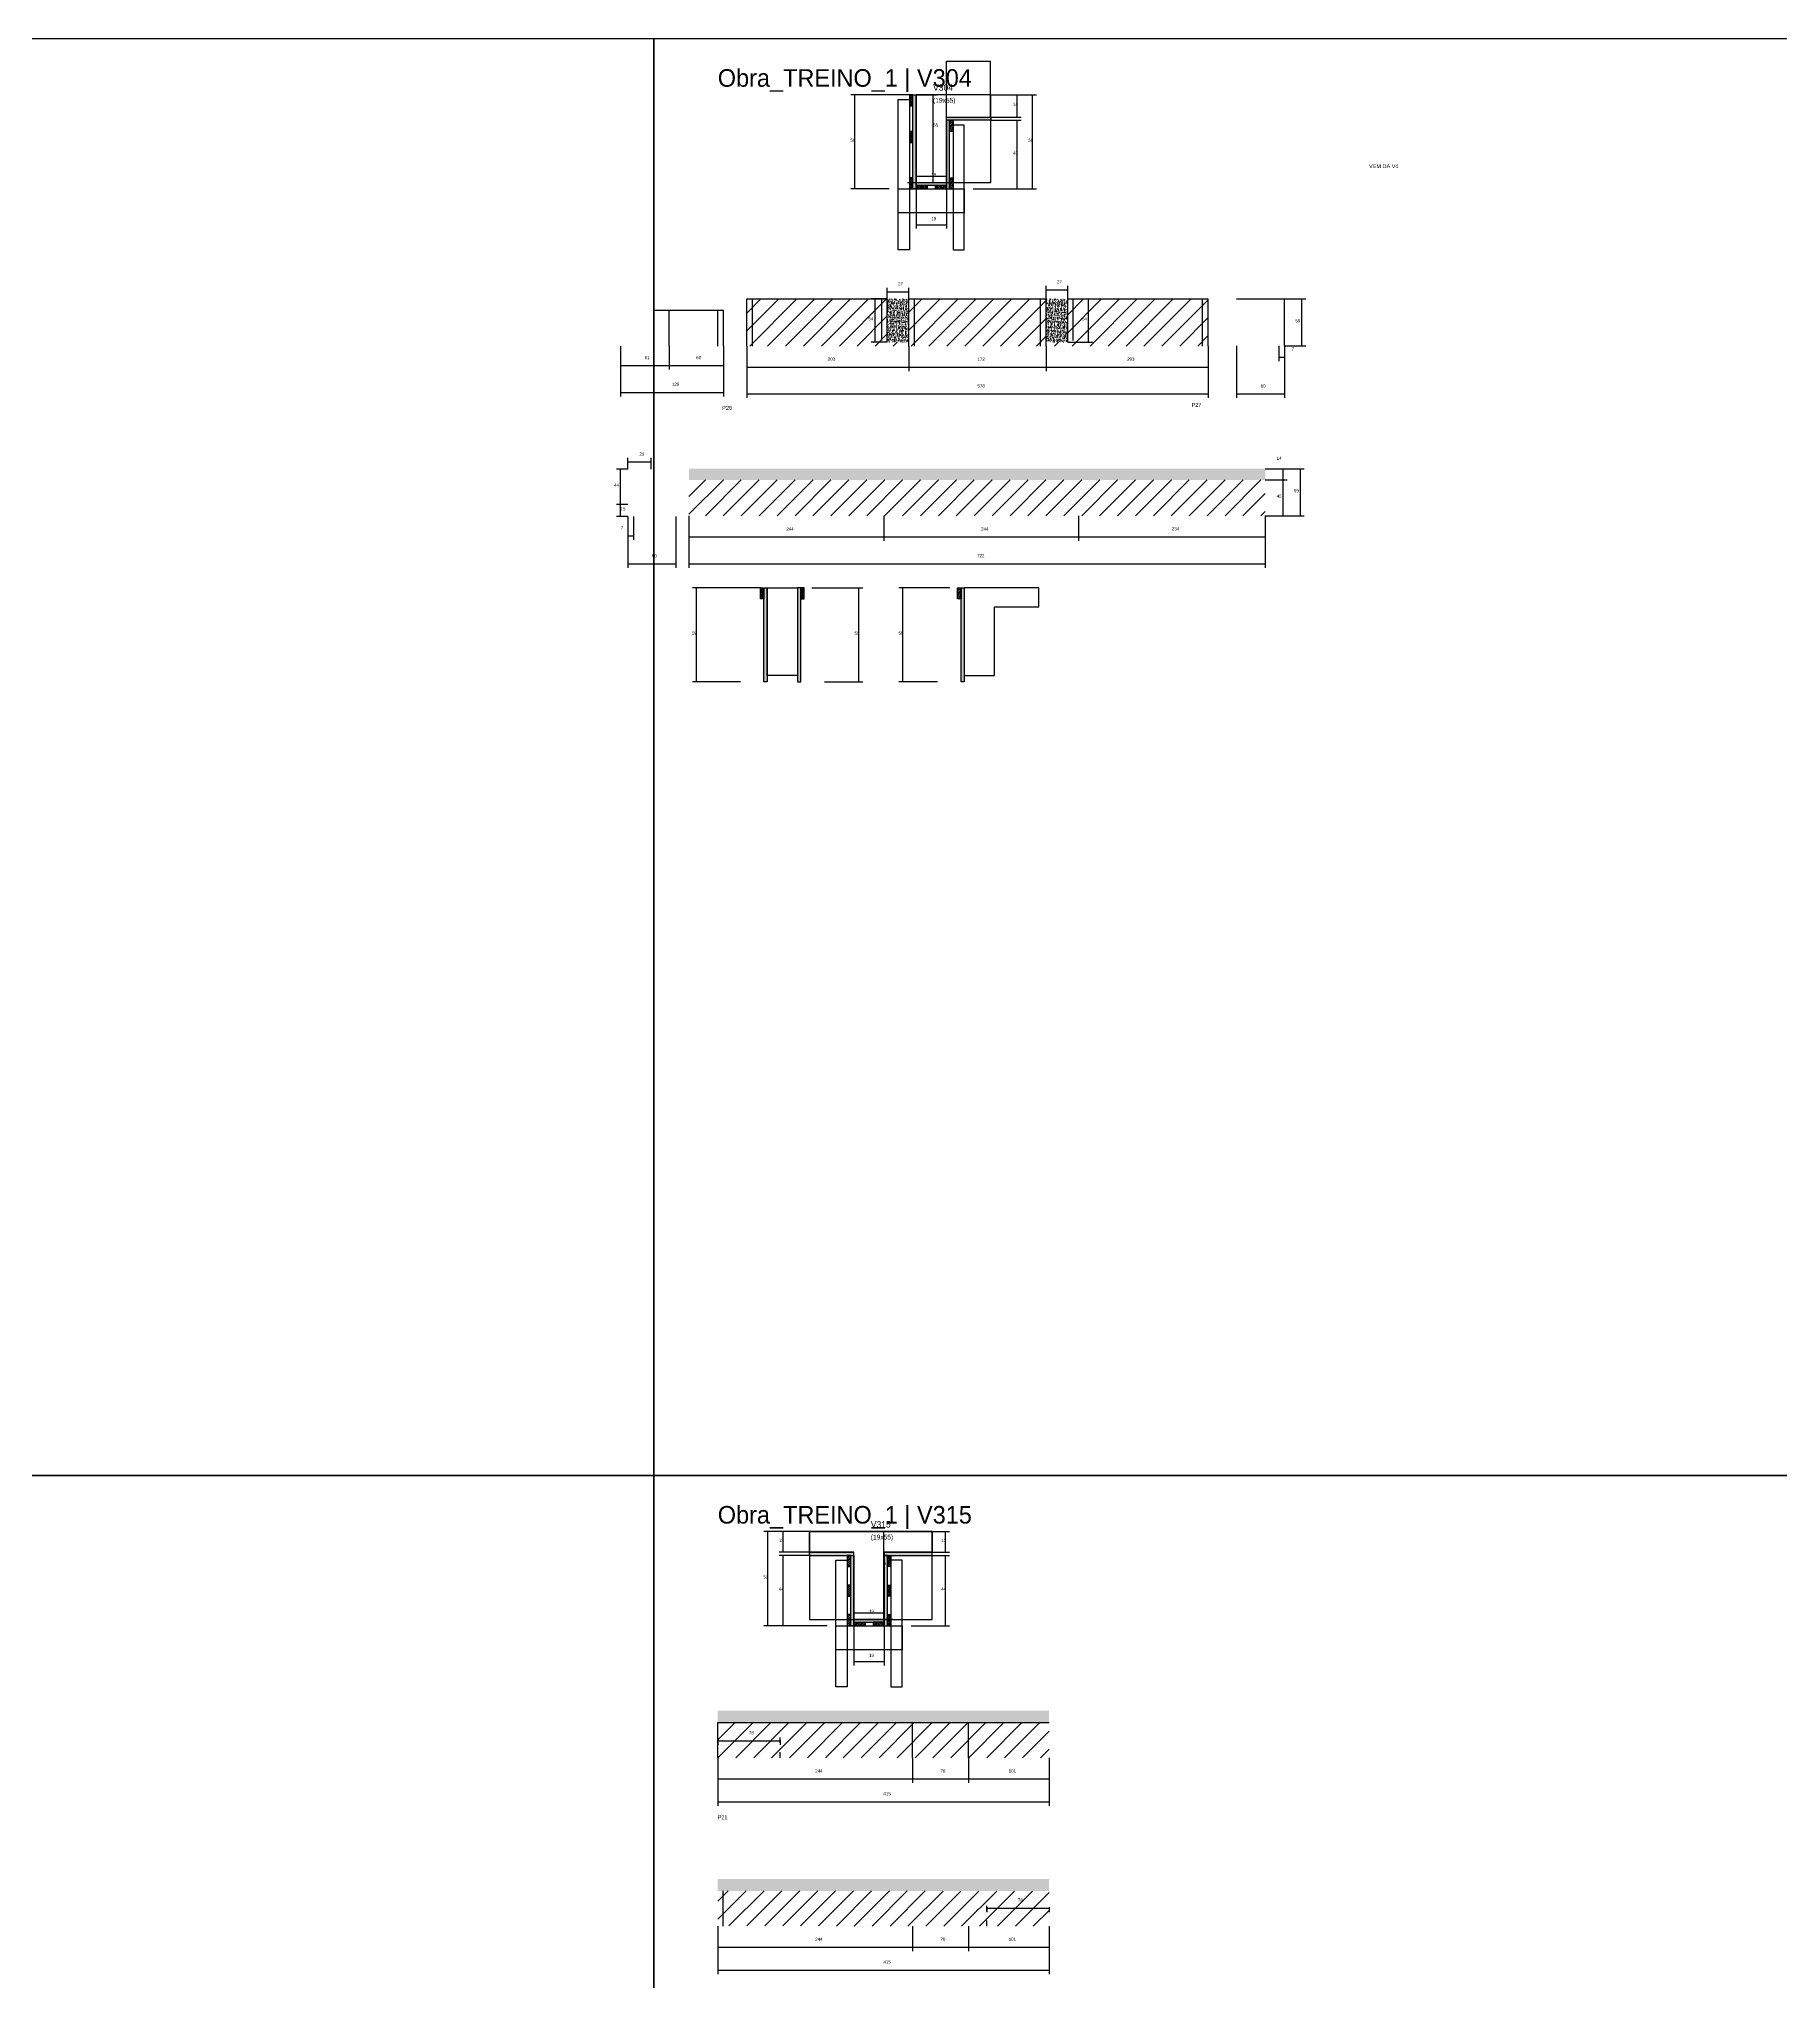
# Model space of a CAD drawing. Header units: metres. Extents: x -41 to 34800, y -36000 to 1848.
# Drawn here: x 10829 to 13011, y -633 to 1800 of the extents above; entities that cross this region are included whole.
import ezdxf

# ---------------------------------------------------------------- set-up
doc = ezdxf.new("R2010")
doc.units = ezdxf.units.M
for name, color, linetype in [('CELL_BORDER', 8, 'Continuous'), ('CONCRETO', 251, 'Continuous'), ('COTA', 4, 'Continuous'), ('Cota Seção (2x)', 4, 'Continuous'), ('Hachura', 253, 'Continuous'), ('LABEL_ID', 3, 'Continuous'), ('Madeira', 126, 'Continuous'), ('NOMENCLATURA', 7, 'Continuous'), ('Painéis', 200, 'Continuous'), ('REAPROVEITAMENTO', 251, 'Continuous'), ('SARR_2.2x7', 40, 'Continuous'), ('SARR_3.5x7', 81, 'Continuous'), ('Texto Seção', 7, 'Continuous')]:
    doc.layers.add(name, color=color, linetype=linetype)

msp = doc.modelspace()

# ---------------------------------------------------------------- hatches: boundary and pattern name
at = {"layer": 'COTA'}
h = msp.add_hatch(dxfattribs=at)
h.set_pattern_fill('AR-CONC', scale=0.03)
h.paths.add_polyline_path([(11919.4, 1474.2), (11892.4, 1474.2), (11892.4, 1420.2), (11919.4, 1420.2)])
h = msp.add_hatch(dxfattribs=at)
h.set_pattern_fill('AR-CONC', scale=0.03)
h.paths.add_polyline_path([(12118.4, 1472), (12118.4, 1474.2), (12091.4, 1474.2), (12091.4, 1420.2), (12118.4, 1420.2)])
h = msp.add_hatch(dxfattribs=at)
h.set_pattern_fill('AR-CONC', scale=0.03)
h.paths.add_polyline_path([(12365.9, 1261.5), (12365.9, 1247.5), (12365.9, 1247.5), (11643.9, 1247.5), (11643.9, 1247.5), (11643.9, 1261.5), (11643.9, 1261.5), (12365.9, 1261.5)])
h = msp.add_hatch(dxfattribs=at)
h.set_pattern_fill('AR-CONC', scale=0.03)
h.paths.add_polyline_path([(12095, -309.4), (12095, -294.4), (12095, -294.4), (11679.7, -294.4), (11679.7, -294.4), (11680, -309.4), (11680, -309.4), (12095, -309.4)])
h = msp.add_hatch(dxfattribs=at)
h.set_pattern_fill('AR-CONC', scale=0.03)
h.paths.add_polyline_path([(12095, -520.3), (12095, -505.3), (12095, -505.3), (11679.7, -505.3), (11679.7, -505.3), (11680, -520.3), (11680, -520.3), (12095, -520.3)])
at = {"layer": 'Hachura'}
h = msp.add_hatch(dxfattribs=at)
h.set_pattern_fill('ANSI31', scale=0.5)
h.paths.add_polyline_path([(11920.1, 1716), (11924.5, 1716), (11924.5, 1716), (11924.5, 1730), (11924.5, 1730), (11920.1, 1730), (11920.1, 1730), (11920.1, 1716)])
h = msp.add_hatch(color=8, dxfattribs=at)
h.dxf.hatch_style = 1
h.paths.add_polyline_path([(11924.5, 1730), (11928.5, 1730), (11928.5, 1730), (11928.5, 1612), (11928.5, 1612), (11924.5, 1612), (11924.5, 1612), (11924.5, 1730)])
h = msp.add_hatch(dxfattribs=at)
h.set_pattern_fill('ANSI31', scale=0.5)
h.paths.add_polyline_path([(11920.1, 1670.1), (11924.5, 1670.1), (11924.5, 1670.1), (11924.5, 1684.1), (11924.5, 1684.1), (11920.1, 1684.1), (11920.1, 1684.1), (11920.1, 1670.1)])
h = msp.add_hatch(color=8, dxfattribs=at)
h.dxf.hatch_style = 1
h.paths.add_polyline_path([(11966.5, 1698), (11966.5, 1702), (11966.5, 1702), (12022.1, 1702), (12022.1, 1702), (12022.1, 1698), (12022.1, 1698), (11966.5, 1698)])
h = msp.add_hatch(color=8, dxfattribs=at)
h.dxf.hatch_style = 1
h.paths.add_polyline_path([(11970.5, 1698), (11966.5, 1698), (11966.5, 1698), (11966.5, 1612), (11966.5, 1612), (11970.5, 1612), (11970.5, 1612), (11970.5, 1698)])
h = msp.add_hatch(dxfattribs=at)
h.set_pattern_fill('ANSI31', scale=0.5)
h.paths.add_polyline_path([(11974.9, 1684), (11970.5, 1684), (11970.5, 1684), (11970.5, 1698), (11970.5, 1698), (11974.9, 1698), (11974.9, 1698), (11974.9, 1684)])
h = msp.add_hatch(dxfattribs=at)
h.set_pattern_fill('ANSI31', scale=0.5)
h.paths.add_polyline_path([(11920.1, 1612), (11924.5, 1612), (11924.5, 1612), (11924.5, 1626), (11924.5, 1626), (11920.1, 1626), (11920.1, 1626), (11920.1, 1612)])
h = msp.add_hatch(color=8, dxfattribs=at)
h.dxf.hatch_style = 1
h.paths.add_polyline_path([(11928.5, 1616.4), (11928.5, 1620), (11928.5, 1620), (11966.5, 1620), (11966.5, 1620), (11966.5, 1616.4), (11966.5, 1616.4), (11928.5, 1616.4)])
h = msp.add_hatch(dxfattribs=at)
h.set_pattern_fill('ANSI31', scale=0.5)
h.paths.add_polyline_path([(11928.5, 1612), (11928.5, 1616.4), (11928.5, 1616.4), (11942.5, 1616.4), (11942.5, 1616.4), (11942.5, 1612), (11942.5, 1612), (11928.5, 1612)])
h = msp.add_hatch(dxfattribs=at)
h.set_pattern_fill('ANSI31', scale=0.5)
h.paths.add_polyline_path([(11966.5, 1612), (11966.5, 1616.4), (11966.5, 1616.4), (11952.5, 1616.4), (11952.5, 1616.4), (11952.5, 1612), (11952.5, 1612), (11966.5, 1612)])
h = msp.add_hatch(dxfattribs=at)
h.set_pattern_fill('ANSI31', scale=0.5)
h.paths.add_polyline_path([(11974.9, 1612), (11970.5, 1612), (11970.5, 1612), (11970.5, 1626), (11970.5, 1626), (11974.9, 1626), (11974.9, 1626), (11974.9, 1612)])
h = msp.add_hatch(dxfattribs=at)
h.set_pattern_fill('ANSI31', scale=0.5)
h.paths.add_polyline_path([(11737.9, 1098.4), (11733.5, 1098.4), (11733.5, 1098.4), (11733.5, 1112.4), (11733.5, 1112.4), (11737.9, 1112.4), (11737.9, 1112.4), (11737.9, 1098.4)])
h = msp.add_hatch(color=8, dxfattribs=at)
h.dxf.hatch_style = 1
h.paths.add_polyline_path([(11737.9, 1112.4), (11741.9, 1112.4), (11741.9, 1112.4), (11741.9, 994.4), (11741.9, 994.4), (11737.9, 994.4), (11737.9, 994.4), (11737.9, 1112.4)])
h = msp.add_hatch(color=8, dxfattribs=at)
h.dxf.hatch_style = 1
h.paths.add_polyline_path([(11783.9, 1112.4), (11779.9, 1112.4), (11779.9, 1112.4), (11779.9, 994.4), (11779.9, 994.4), (11783.9, 994.4), (11783.9, 994.4), (11783.9, 1112.4)])
h = msp.add_hatch(dxfattribs=at)
h.set_pattern_fill('ANSI31', scale=0.5)
h.paths.add_polyline_path([(11783.9, 1098.4), (11788.3, 1098.4), (11788.3, 1098.4), (11788.3, 1112.4), (11788.3, 1112.4), (11783.9, 1112.4), (11783.9, 1112.4), (11783.9, 1098.4)])
h = msp.add_hatch(dxfattribs=at)
h.set_pattern_fill('ANSI31', scale=0.5)
h.paths.add_polyline_path([(11984.8, 1098.4), (11980.4, 1098.4), (11980.4, 1098.4), (11980.4, 1112.4), (11980.4, 1112.4), (11984.8, 1112.4), (11984.8, 1112.4), (11984.8, 1098.4)])
h = msp.add_hatch(color=8, dxfattribs=at)
h.dxf.hatch_style = 1
h.paths.add_polyline_path([(11984.8, 1112.4), (11988.8, 1112.4), (11988.8, 1112.4), (11988.8, 994.4), (11988.8, 994.4), (11984.8, 994.4), (11984.8, 994.4), (11984.8, 1112.4)])
h = msp.add_hatch(color=8, dxfattribs=at)
h.dxf.hatch_style = 1
h.paths.add_polyline_path([(11850.5, -100), (11850.5, -96), (11850.5, -96), (11794.9, -96), (11794.9, -96), (11794.9, -100), (11794.9, -100), (11850.5, -100)])
h = msp.add_hatch(color=8, dxfattribs=at)
h.dxf.hatch_style = 1
h.paths.add_polyline_path([(11948.5, -100), (11948.5, -96), (11948.5, -96), (11888.5, -96), (11888.5, -96), (11888.5, -100), (11888.5, -100), (11948.5, -100)])
h = msp.add_hatch(dxfattribs=at)
h.set_pattern_fill('ANSI31', scale=0.5)
h.paths.add_polyline_path([(11842.1, -114), (11846.5, -114), (11846.5, -114), (11846.5, -100), (11846.5, -100), (11842.1, -100), (11842.1, -100), (11842.1, -114)])
h = msp.add_hatch(color=8, dxfattribs=at)
h.dxf.hatch_style = 1
h.paths.add_polyline_path([(11846.5, -100), (11850.5, -100), (11850.5, -100), (11850.5, -188), (11850.5, -188), (11846.5, -188), (11846.5, -188), (11846.5, -100)])
h = msp.add_hatch(color=8, dxfattribs=at)
h.dxf.hatch_style = 1
h.paths.add_polyline_path([(11892.5, -98), (11888.5, -98), (11888.5, -98), (11888.5, -188), (11888.5, -188), (11892.5, -188), (11892.5, -188), (11892.5, -98)])
h = msp.add_hatch(dxfattribs=at)
h.set_pattern_fill('ANSI31', scale=0.5)
h.paths.add_polyline_path([(11896.9, -114), (11892.5, -114), (11892.5, -114), (11892.5, -100), (11892.5, -100), (11896.9, -100), (11896.9, -100), (11896.9, -114)])
h = msp.add_hatch(dxfattribs=at)
h.set_pattern_fill('ANSI31', scale=0.5)
h.paths.add_polyline_path([(11842.1, -151), (11846.5, -151), (11846.5, -151), (11846.5, -137), (11846.5, -137), (11842.1, -137), (11842.1, -137), (11842.1, -151)])
h = msp.add_hatch(dxfattribs=at)
h.set_pattern_fill('ANSI31', scale=0.5)
h.paths.add_polyline_path([(11896.9, -151), (11892.5, -151), (11892.5, -151), (11892.5, -137), (11892.5, -137), (11896.9, -137), (11896.9, -137), (11896.9, -151)])
h = msp.add_hatch(dxfattribs=at)
h.set_pattern_fill('ANSI31', scale=0.5)
h.paths.add_polyline_path([(11842.1, -188), (11846.5, -188), (11846.5, -188), (11846.5, -174), (11846.5, -174), (11842.1, -174), (11842.1, -174), (11842.1, -188)])
h = msp.add_hatch(color=8, dxfattribs=at)
h.dxf.hatch_style = 1
h.paths.add_polyline_path([(11888.5, -183.6), (11888.5, -180), (11888.5, -180), (11850.5, -180), (11850.5, -180), (11850.5, -183.6), (11850.5, -183.6), (11888.5, -183.6)])
h = msp.add_hatch(dxfattribs=at)
h.set_pattern_fill('ANSI31', scale=0.5)
h.paths.add_polyline_path([(11850.5, -188), (11850.5, -183.6), (11850.5, -183.6), (11864.5, -183.6), (11864.5, -183.6), (11864.5, -188), (11864.5, -188), (11850.5, -188)])
h = msp.add_hatch(dxfattribs=at)
h.set_pattern_fill('ANSI31', scale=0.5)
h.paths.add_polyline_path([(11888.5, -188), (11888.5, -183.6), (11888.5, -183.6), (11874.5, -183.6), (11874.5, -183.6), (11874.5, -188), (11874.5, -188), (11888.5, -188)])
h = msp.add_hatch(dxfattribs=at)
h.set_pattern_fill('ANSI31', scale=0.5)
h.paths.add_polyline_path([(11896.9, -188), (11892.5, -188), (11892.5, -188), (11892.5, -174), (11892.5, -174), (11896.9, -174), (11896.9, -174), (11896.9, -188)])
at = {"layer": 'REAPROVEITAMENTO'}
h = msp.add_hatch(dxfattribs=at)
h.set_pattern_fill('ANSI31', scale=5)
h.paths.add_polyline_path([(11919.4, 1420.2), (11892.4, 1420.2), (11892.4, 1420.2), (11892.4, 1474.2), (11892.4, 1474.2), (11716.4, 1474.2), (11716.4, 1474.2), (11716.4, 1415.2), (11716.4, 1415.2), (11919.4, 1415.2), (11919.4, 1415.2), (11919.4, 1420.2)])
h = msp.add_hatch(dxfattribs=at)
h.set_pattern_fill('ANSI31', scale=5)
h.paths.add_polyline_path([(12091.4, 1415.2), (12091.4, 1474.2), (12091.4, 1474.2), (11919.4, 1474.2), (11919.4, 1474.2), (11919.4, 1415.2), (11919.4, 1415.2), (12091.4, 1415.2)])
h = msp.add_hatch(dxfattribs=at)
h.set_pattern_fill('ANSI31', scale=5)
h.paths.add_polyline_path([(12118.4, 1420.2), (12091.4, 1420.2), (12091.4, 1420.2), (12091.4, 1415.2), (12091.4, 1415.2), (12294.4, 1415.2), (12294.4, 1415.2), (12294.4, 1474.2), (12294.4, 1474.2), (12118.4, 1474.2), (12118.4, 1474.2), (12118.4, 1420.2)])
h = msp.add_hatch(dxfattribs=at)
h.set_pattern_fill('ANSI31', scale=5)
h.paths.add_polyline_path([(12365.9, 1202.5), (12365.9, 1247.5), (12365.9, 1247.5), (11643.9, 1247.5), (11643.9, 1247.5), (11643.9, 1202.5), (11643.9, 1202.5), (12365.9, 1202.5)])
h = msp.add_hatch(dxfattribs=at)
h.set_pattern_fill('ANSI31', scale=5)
h.paths.add_polyline_path([(12095, -353.4), (12095, -309.4), (12095, -309.4), (11680, -309.4), (11680, -309.4), (11680, -353.4), (11680, -353.4), (12095, -353.4)])
h = msp.add_hatch(dxfattribs=at)
h.set_pattern_fill('ANSI31', scale=5)
h.paths.add_polyline_path([(11680, -564), (11680, -520), (11680, -520), (12095, -520.5), (12095, -520.5), (12095, -564.5), (12095, -564.5), (11680, -564)])

# ---------------------------------------------------------------- linework, layer by layer
at = {"layer": 'CELL_BORDER'}
for points in [[(8700, 0), (11600, 0), (11600, 1800), (8700, 1800)], [(11600, 0), (14500, 0), (14500, 1800), (11600, 1800)], [(8700, -1800), (11600, -1800), (11600, 0), (8700, 0)], [(11600, -1800), (14500, -1800), (14500, 0), (11600, 0)]]:
    msp.add_lwpolyline(points, close=True, dxfattribs=at)
at = {"layer": 'CONCRETO'}
for points in [[(12022.1, 1702), (12022.1, 1730), (11928.5, 1730), (11928.5, 1702), (11928.5, 1702), (11928.5, 1620), (11966.5, 1620), (11966.5, 1702)], [(11928.5, 1620), (12022.1, 1620), (12022.1, 1730), (11928.5, 1730)], [(11741.9, 1112.4), (11741.9, 1112.4), (11779.9, 1112.4), (11779.9, 1084.4), (11779.9, 1084.4), (11779.9, 1002.4), (11741.9, 1002.4), (11741.9, 1112.4)], [(12082.4, 1088.4), (12082.4, 1112.4), (11988.8, 1112.4), (11988.8, 1084.4), (11988.8, 1084.4), (11988.8, 1002.4), (12026.8, 1002.4), (12026.8, 1088.4)], [(11794.9, -96), (11794.9, -70), (11948.5, -70), (11948.5, -96), (11888.5, -96), (11888.5, -180), (11850.5, -180), (11850.5, -96)], [(11794.9, -180), (11948.5, -180), (11948.5, -70), (11794.9, -70)]]:
    msp.add_lwpolyline(points, close=True, dxfattribs=at)
at = {"layer": 'COTA'}
for p, q in [((11920.1, 1730), (11846.6, 1730)), ((11851.6, 1612), (11851.6, 1730)), ((12022.1, 1730), (12079.5, 1730)), ((12022.1, 1730), (12060.2, 1730)), ((12055.2, 1702), (12055.2, 1730)), ((12074.5, 1612), (12074.5, 1730)), ((12022.1, 1702), (12060.2, 1702)), ((12022.1, 1698), (12060.2, 1698)), ((12055.2, 1612), (12055.2, 1698)), ((11894.9, 1612), (11846.6, 1612)), ((11928.5, 1612), (11928.5, 1562.2)), ((11966.5, 1612), (11966.5, 1562.2)), ((12000.1, 1612), (12079.5, 1612)), ((12000.1, 1612), (12060.2, 1612)), ((11928.5, 1567.2), (11966.5, 1567.2)), ((11892.4, 1474.2), (11892.4, 1488.2)), ((11919.4, 1474.2), (11919.4, 1488.2)), ((12091.4, 1474.2), (12091.4, 1490.5)), ((12091.4, 1485.5), (12118.4, 1485.5)), ((12118.4, 1474.2), (12118.4, 1490.5)), ((11892.4, 1474.2), (11872, 1474.2)), ((11877, 1420.2), (11877, 1474.2)), ((11892.4, 1483.2), (11919.4, 1483.2)), ((12118.4, 1474.2), (12149.5, 1474.2)), ((12144.5, 1420.2), (12144.5, 1474.2)), ((12390.1, 1474.3), (12416.8, 1474.3)), ((12411.8, 1415.3), (12411.8, 1474.3)), ((11558, 1415.2), (11558, 1385.6)), ((11558, 1415.2), (11558, 1352.1)), ((11619, 1415.2), (11619, 1385.6)), ((11619, 1415.2), (11619, 1385.6)), ((11687, 1415.2), (11687, 1385.6)), ((11687, 1415.2), (11687, 1352.1)), ((11716.4, 1415.2), (11716.4, 1383.6)), ((11716.4, 1415.2), (11716.4, 1350.1)), ((11892.4, 1420.2), (11872, 1420.2)), ((11919.4, 1415.2), (11919.4, 1383.6)), ((11919.4, 1415.2), (11919.4, 1383.6)), ((12091.4, 1415.2), (12091.4, 1383.6)), ((12091.4, 1415.2), (12091.4, 1383.6)), ((12118.4, 1420.2), (12149.5, 1420.2)), ((12294.4, 1415.2), (12294.4, 1383.6)), ((12294.4, 1415.2), (12294.4, 1350.1)), ((12330.1, 1415.3), (12330.1, 1350.1)), ((12383.1, 1415.3), (12383.1, 1396.4)), ((12390.1, 1415.3), (12390.1, 1396.4)), ((12390.1, 1415.3), (12416.8, 1415.3)), ((12390.1, 1415.3), (12390.1, 1350.1)), ((11558, 1390.6), (11619, 1390.6)), ((11619, 1390.6), (11687, 1390.6)), ((11716.4, 1388.6), (11919.4, 1388.6)), ((11919.4, 1388.6), (12091.4, 1388.6)), ((12091.4, 1388.6), (12294.4, 1388.6)), ((12383.1, 1401.4), (12390.1, 1401.4)), ((11558, 1357.1), (11687, 1357.1)), ((11716.4, 1355.1), (12294.4, 1355.1)), ((12330.1, 1355.1), (12390.1, 1355.1)), ((11567.4, 1260.8), (11567.4, 1274.9)), ((11567.4, 1269.9), (11596.4, 1269.9)), ((11596.4, 1260.8), (11596.4, 1274.9)), ((11567.4, 1260.8), (11553.1, 1260.8)), ((11558.1, 1216.8), (11558.1, 1260.8)), ((12365.9, 1261.5), (12393.3, 1261.5)), ((12365.9, 1261.5), (12414.9, 1261.5)), ((12365.9, 1247.5), (12393.3, 1247.5)), ((12365.9, 1247.5), (12393.3, 1247.5)), ((12388.3, 1247.5), (12388.3, 1261.5)), ((12388.3, 1202.5), (12388.3, 1247.5)), ((12409.9, 1202.5), (12409.9, 1261.5)), ((11567.4, 1216.8), (11553.1, 1216.8)), ((11567.4, 1216.8), (11553.1, 1216.8)), ((11558.1, 1201.8), (11558.1, 1216.8)), ((11567.4, 1201.8), (11553.1, 1201.8)), ((11567.4, 1201.8), (11567.4, 1172.4)), ((11567.4, 1201.8), (11567.4, 1137.4)), ((11574.4, 1201.8), (11574.4, 1172.4)), ((11627.4, 1201.8), (11627.4, 1137.4)), ((11643.9, 1202.5), (11643.9, 1171)), ((11643.9, 1202.5), (11643.9, 1137.4)), ((11887.9, 1202.5), (11887.9, 1171)), ((11887.9, 1202.5), (11887.9, 1171)), ((12131.9, 1202.5), (12131.9, 1171)), ((12131.9, 1202.5), (12131.9, 1171)), ((12365.9, 1202.5), (12365.9, 1171)), ((12365.9, 1202.5), (12365.9, 1137.4)), ((12365.9, 1202.5), (12393.3, 1202.5)), ((12365.9, 1202.5), (12414.9, 1202.5)), ((11567.4, 1177.4), (11574.4, 1177.4)), ((11643.9, 1176), (11887.9, 1176)), ((11887.9, 1176), (12131.9, 1176)), ((12131.9, 1176), (12365.9, 1176)), ((11567.4, 1142.4), (11627.4, 1142.4)), ((11643.9, 1142.4), (12365.9, 1142.4)), ((11733.5, 1112.4), (11648.2, 1112.4)), ((11653.2, 994.4), (11653.2, 1112.4)), ((11797.9, 1112.4), (11861.8, 1112.4)), ((11856.8, 994.4), (11856.8, 1112.4)), ((11970.8, 1112.4), (11906.9, 1112.4)), ((11911.9, 994.4), (11911.9, 1112.4)), ((11708.3, 994.4), (11648.2, 994.4)), ((11813.5, 994.4), (11861.8, 994.4)), ((11955.2, 994.4), (11906.9, 994.4)), ((11794.9, -70), (11737.6, -70)), ((11742.6, -188), (11742.6, -70)), ((11794.9, -70), (11756.9, -70)), ((11761.9, -96), (11761.9, -70)), ((11948.5, -70), (11970.4, -70)), ((11965.4, -96), (11965.4, -70)), ((11794.9, -96), (11756.9, -96)), ((11948.5, -96), (11970.4, -96)), ((11794.9, -100), (11756.9, -100)), ((11761.9, -188), (11761.9, -100)), ((11948.5, -100), (11970.4, -100)), ((11965.4, -188), (11965.4, -100)), ((11816.9, -188), (11737.6, -188)), ((11816.9, -188), (11756.9, -188)), ((11850.5, -188), (11850.5, -237.7)), ((11888.5, -188), (11888.5, -237.7)), ((11922.1, -188), (11970.4, -188)), ((11850.5, -232.7), (11888.5, -232.7)), ((11680, -331.4), (11680, -337.1)), ((11680, -332.1), (11758, -332.1)), ((11758, -331.4), (11758, -337.1)), ((11680, -353.4), (11680, -385)), ((11680, -353.4), (11680, -413.5)), ((11924, -353.4), (11924, -385)), ((11924, -353.4), (11924, -385)), ((11994, -353.4), (11994, -385)), ((11994, -353.4), (11994, -385)), ((12095, -353.4), (12095, -385)), ((12095, -353.4), (12095, -413.5)), ((11680, -380), (11924, -380)), ((11924, -380), (11994, -380)), ((11994, -380), (12095, -380)), ((11680, -408.5), (12095, -408.5)), ((12017, -540.6), (12017, -546.8)), ((12017, -541.8), (12095, -541.8)), ((12095, -540.6), (12095, -546.8)), ((11680, -564.3), (11680, -595.8)), ((11680, -564.3), (11680, -624.4)), ((11924, -564.3), (11924, -595.8)), ((11924, -564.3), (11924, -595.8)), ((11994, -564.3), (11994, -595.8)), ((11994, -564.3), (11994, -595.8)), ((12095, -564.3), (12095, -595.8)), ((12095, -564.3), (12095, -624.4)), ((11680, -590.8), (11924, -590.8)), ((11924, -590.8), (11994, -590.8)), ((11994, -590.8), (12095, -590.8)), ((11680, -619.4), (12095, -619.4))]:
    msp.add_line(p, q, dxfattribs=at)
at = {"layer": 'Cota Seção (2x)'}
for p, q in [((11920.1, 1730), (11955, 1730)), ((11950, 1620), (11950, 1730)), ((11928.5, 1612), (11928.5, 1633)), ((11966.5, 1612), (11966.5, 1633)), ((11917.5, 1620), (11955, 1620)), ((11928.5, 1628), (11966.5, 1628)), ((11899.5, -70), (11883, -70)), ((11888, -180), (11888, -70)), ((11850.5, -188), (11850.5, -167)), ((11888.5, -188), (11888.5, -167)), ((11850.5, -172), (11888.5, -172)), ((11899.5, -180), (11883, -180))]:
    msp.add_line(p, q, dxfattribs=at)
at = {"layer": 'Madeira'}
for points in [[(11920.1, 1716), (11924.5, 1716), (11924.5, 1730), (11920.1, 1730)], [(11920.1, 1670.1), (11924.5, 1670.1), (11924.5, 1684.1), (11920.1, 1684.1)], [(11974.9, 1684), (11970.5, 1684), (11970.5, 1698), (11974.9, 1698)], [(11920.1, 1612), (11924.5, 1612), (11924.5, 1626), (11920.1, 1626)], [(11928.5, 1612), (11928.5, 1616.4), (11942.5, 1616.4), (11942.5, 1612)], [(11966.5, 1612), (11966.5, 1616.4), (11952.5, 1616.4), (11952.5, 1612)], [(11974.9, 1612), (11970.5, 1612), (11970.5, 1626), (11974.9, 1626)], [(11737.9, 1098.4), (11733.5, 1098.4), (11733.5, 1112.4), (11737.9, 1112.4)], [(11783.9, 1098.4), (11788.3, 1098.4), (11788.3, 1112.4), (11783.9, 1112.4)], [(11984.8, 1098.4), (11980.4, 1098.4), (11980.4, 1112.4), (11984.8, 1112.4)], [(11842.1, -114), (11846.5, -114), (11846.5, -100), (11842.1, -100)], [(11896.9, -114), (11892.5, -114), (11892.5, -100), (11896.9, -100)], [(11842.1, -151), (11846.5, -151), (11846.5, -137), (11842.1, -137)], [(11896.9, -151), (11892.5, -151), (11892.5, -137), (11896.9, -137)], [(11842.1, -188), (11846.5, -188), (11846.5, -174), (11842.1, -174)], [(11850.5, -188), (11850.5, -183.6), (11864.5, -183.6), (11864.5, -188)], [(11888.5, -188), (11888.5, -183.6), (11874.5, -183.6), (11874.5, -188)], [(11896.9, -188), (11892.5, -188), (11892.5, -174), (11896.9, -174)]]:
    msp.add_lwpolyline(points, close=True, dxfattribs=at)
at = {"layer": 'Painéis'}
for p, q in [((11966.5, 1772), (12021.7, 1772)), ((11966.5, 1702), (11966.5, 1772)), ((12021.7, 1702), (12021.7, 1772)), ((11928.5, 1612), (11928.5, 1730)), ((11966.5, 1702), (12022.1, 1702)), ((11966.5, 1698), (11966.5, 1702)), ((11966.5, 1702), (12021.7, 1702)), ((11966.5, 1612), (11966.5, 1698)), ((11966.5, 1612), (11966.5, 1698)), ((12022.1, 1698), (12022.1, 1702)), ((11928.5, 1620), (11966.5, 1620)), ((11928.5, 1616.4), (11928.5, 1620)), ((11966.5, 1616.4), (11966.5, 1620)), ((11600, 1460.2), (11687, 1460.2)), ((11619, 1415.2), (11619, 1460.2)), ((11687, 1415.2), (11687, 1460.2)), ((11716.4, 1474.2), (11892.4, 1474.2)), ((11716.4, 1415.2), (11716.4, 1474.2)), ((11892.4, 1420.2), (11892.4, 1474.2)), ((11919.4, 1474.2), (12091.4, 1474.2)), ((11919.4, 1415.2), (11919.4, 1474.2)), ((12091.4, 1415.2), (12091.4, 1474.2)), ((12118.4, 1474.2), (12294.4, 1474.2)), ((12118.4, 1420.2), (12118.4, 1474.2)), ((12294.4, 1415.2), (12294.4, 1474.2)), ((12330.1, 1474.3), (12390.1, 1474.3)), ((12390.1, 1415.3), (12390.1, 1474.3)), ((11794.9, -96), (11850.5, -96)), ((11794.9, -100), (11794.9, -96)), ((11850.5, -100), (11850.5, -96)), ((11888.5, -96), (11948.5, -96)), ((11888.5, -100), (11888.5, -96)), ((11948.5, -100), (11948.5, -96)), ((11850.5, -188), (11850.5, -100)), ((11888.5, -188), (11888.5, -100)), ((11850.5, -180), (11888.5, -180)), ((11850.5, -183.6), (11850.5, -180)), ((11888.5, -183.6), (11888.5, -180)), ((11680, -309.4), (12095, -309.4)), ((11680, -353.4), (11680, -309.4)), ((11924, -353.4), (11924, -309.4)), ((11994, -353.4), (11994, -309.4))]:
    msp.add_line(p, q, dxfattribs=at)
for points in [[(11924.5, 1730), (11928.5, 1730), (11928.5, 1612), (11924.5, 1612)], [(11966.5, 1698), (11966.5, 1702), (12022.1, 1702), (12022.1, 1698)], [(11970.5, 1698), (11966.5, 1698), (11966.5, 1612), (11970.5, 1612)], [(11928.5, 1616.4), (11928.5, 1620), (11966.5, 1620), (11966.5, 1616.4)], [(11737.9, 1112.4), (11741.9, 1112.4), (11741.9, 994.4), (11737.9, 994.4)], [(11783.9, 1112.4), (11779.9, 1112.4), (11779.9, 994.4), (11783.9, 994.4)], [(11984.8, 1112.4), (11988.8, 1112.4), (11988.8, 994.4), (11984.8, 994.4)], [(11850.5, -100), (11850.5, -96), (11794.9, -96), (11794.9, -100)], [(11948.5, -100), (11948.5, -96), (11888.5, -96), (11888.5, -100)], [(11846.5, -100), (11850.5, -100), (11850.5, -188), (11846.5, -188)], [(11892.5, -100), (11888.5, -100), (11888.5, -188), (11892.5, -188)], [(11888.5, -183.6), (11888.5, -180), (11850.5, -180), (11850.5, -183.6)]]:
    msp.add_lwpolyline(points, close=True, dxfattribs=at)
at = {"layer": 'SARR_2.2x7'}
for p, q in [((11680, 1415.2), (11680, 1460.2)), ((11723.4, 1415.2), (11723.4, 1474.2)), ((11885.4, 1422.2), (11885.4, 1474.2)), ((11926.4, 1415.2), (11926.4, 1474.2)), ((12084.4, 1415.2), (12084.4, 1474.2)), ((12125.4, 1422.2), (12125.4, 1474.2)), ((12287.4, 1415.2), (12287.4, 1474.2)), ((11758, -334.9), (11758, -327.9)), ((11758, -353.4), (11758, -346.4)), ((11686.9, -564.3), (11686.9, -520.3)), ((12017, -545.8), (12017, -538.8)), ((12017, -564.3), (12017, -557.3))]:
    msp.add_line(p, q, dxfattribs=at)
at = {"layer": 'SARR_3.5x7'}
for points in [[(11906.1, 1724), (11920.1, 1724), (11920.1, 1535.5), (11906.1, 1535.5)], [(11988.9, 1692), (11974.9, 1692), (11974.9, 1535.5), (11988.9, 1535.5)], [(11906.1, 1612), (11988.9, 1612), (11988.9, 1581.9), (11906.1, 1581.9)], [(11828.1, -106), (11842.1, -106), (11842.1, -264.5), (11828.1, -264.5)], [(11910.9, -106), (11896.9, -106), (11896.9, -264.5), (11910.9, -264.5)], [(11828.1, -188), (11910.9, -188), (11910.9, -218), (11828.1, -218)]]:
    msp.add_lwpolyline(points, close=True, dxfattribs=at)

# ---------------------------------------------------------------- texts
at = {"layer": 'COTA'}
for s, p in [('14', (12049.7, 1716)), ('59', (11846.1, 1671)), ('43', (12049.7, 1655)), ('59', (12069, 1671)), ('19', (11947.5, 1572.7)), ('27', (11905.9, 1491.2)), ('27', (12104.9, 1493.6)), ('54', (11868.8, 1447.2)), ('54', (12136.4, 1447.2)), ('59', (12403.7, 1444.8)), ('7', (12399, 1409.5)), ('61', (11588.5, 1398.7)), ('68', (11653, 1398.7)), ('203', (11817.9, 1396.8)), ('172', (12005.4, 1396.7)), ('203', (12192.9, 1396.8)), ('129', (11622.5, 1365.2)), ('578', (12005.4, 1363.2)), ('60', (12360.1, 1363.2)), ('29', (11581.9, 1278)), ('14', (12380.2, 1272.6)), ('44', (11550, 1238.8)), ('45', (12380.2, 1225)), ('59', (12401.8, 1232)), ('15', (11558.1, 1209.3)), ('7', (11558.5, 1185.5)), ('244', (11765.9, 1184)), ('244', (12009.9, 1184)), ('234', (12248.9, 1184.2)), ('60', (11597.4, 1150.5)), ('722', (12004.9, 1150.5)), ('59', (11647.7, 1053.4)), ('59', (11851.3, 1053.4)), ('59', (11906.4, 1053.4)), ('13', (11756.4, -83)), ('13', (11959.9, -83)), ('59', (11737.1, -129)), ('44', (11756.4, -144)), ('44', (11959.9, -144)), ('19', (11869.5, -227.2)), ('78', (11719, -324)), ('244', (11802, -371.9)), ('70', (11959, -371.9)), ('101', (12044.5, -371.9)), ('415', (11887.5, -400.4)), ('78', (12056, -533.7)), ('244', (11802, -582.8)), ('70', (11959, -582.7)), ('101', (12044.5, -582.7)), ('415', (11887.5, -611.3))]:
    msp.add_text(s, height=4, dxfattribs=at).set_placement(p)
at = {"layer": 'Cota Seção (2x)'}
for s, p in [('55', (11950, 1690)), ('19', (11947.5, 1628)), ('55', (11888, -112)), ('19', (11869.5, -172))]:
    msp.add_text(s, height=4, dxfattribs=at).set_placement(p)
at = {"layer": 'LABEL_ID'}
for s, p in [('Obra_TREINO_1 | V304', (11680, 1740)), ('Obra_TREINO_1 | V315', (11680, -60))]:
    msp.add_text(s, height=22, dxfattribs=at).set_placement(p)
at = {"layer": 'NOMENCLATURA'}
for s, p in [('P26', (11685.5, 1335.2)), ('P27', (12273.6, 1338.9)), ('P21', (11679.9, -430.5))]:
    msp.add_text(s, height=5, dxfattribs=at).set_placement(p)
at = {"layer": 'Texto Seção'}
for s, height, p in [('V304', 8, (11949.7, 1735)), ('(19x55)', 6, (11949.7, 1720)), ('VEM DA V4', 5, (12496, 1638)), ('V315', 8, (11871.7, -65)), ('(19x55)', 6, (11871.7, -80))]:
    msp.add_text(s, height=height, dxfattribs=at).set_placement(p)

doc.saveas('drawing.dxf')
